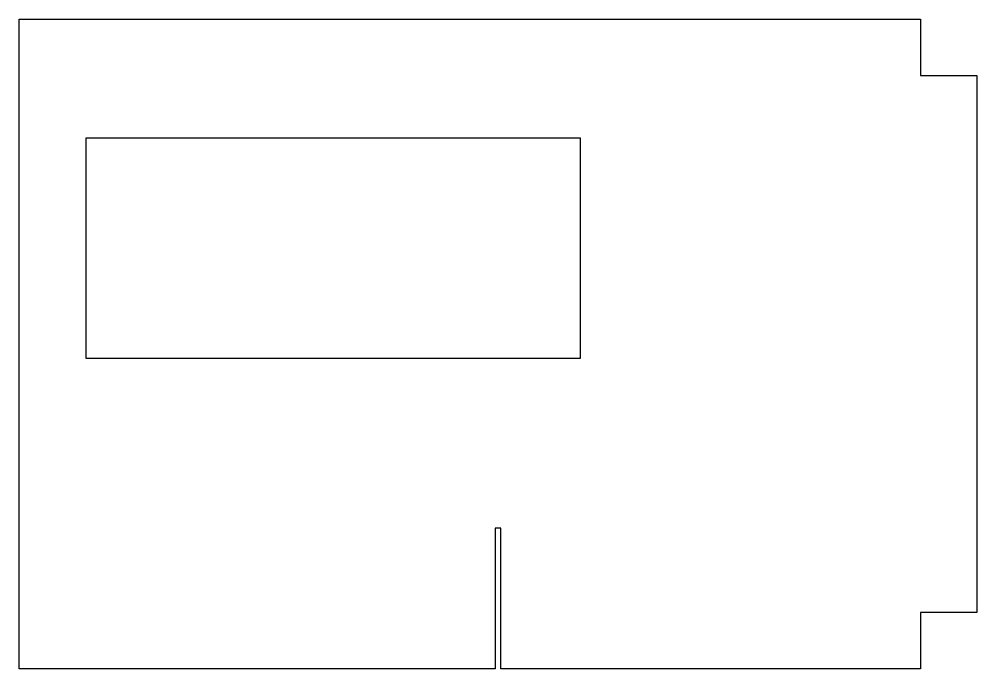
# Model space of a CAD drawing. Header units: millimetres. Extents: x -131 to 39, y -84 to 31.
import ezdxf

# ---------------------------------------------------------------- set-up
doc = ezdxf.new("R2010")
doc.units = ezdxf.units.MM
doc.layers.get('0').update_dxf_attribs({"linetype": 'CONTINUOUS'})

msp = doc.modelspace()

# ---------------------------------------------------------------- linework, layer by layer
for points in [[(28.84, 30.93), (28.84, 20.93), (38.84, 20.93), (38.84, -74.42), (28.84, -74.42), (28.84, -84.42), (-45.66, -84.42), (-45.66, -59.42), (-46.66, -59.42), (-46.66, -84.42), (-131.16, -84.42), (-131.16, 30.93)], [(-119.33, 9.82), (-119.33, -29.25), (-31.53, -29.25), (-31.53, 9.82)]]:
    msp.add_lwpolyline(points, close=True)

doc.saveas('drawing.dxf')
